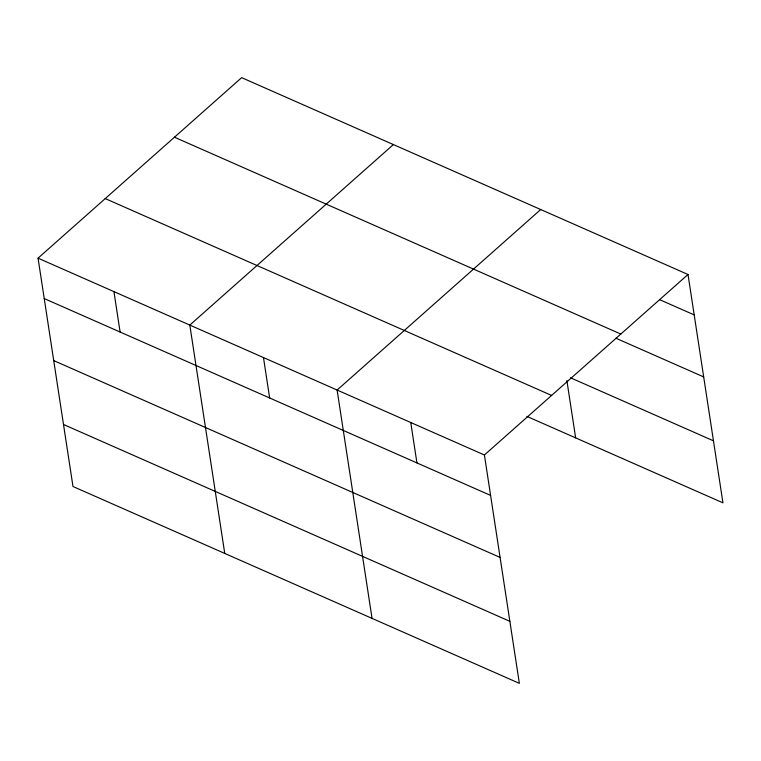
<?xml version="1.0" encoding="UTF-8"?>
<svg xmlns="http://www.w3.org/2000/svg" width="761" height="761" viewBox="0 0 761 761"><rect width="100%" height="100%" fill="white"/><g stroke="black" fill="none" stroke-linecap="round" stroke-linejoin="round"><path stroke-width="1.14" d="M688.011 274.493L484.415 454.992L519.354 683.349L72.989 486.507L38.05 258.16L241.646 77.651L688.011 274.493L722.95 502.84L526.907 416.391M393.408 144.571L189.812 325.08L224.752 553.437M540.71 209.532L337.113 390.041L372.053 618.389M659.53 299.615L694.194 314.902M174.459 137.218L620.824 334.06M615.953 338.236L703.678 376.923M570.493 377.779L713.457 440.819M105.237 198.592L551.601 395.425M38.05 258.16L484.415 454.992M44.233 298.569L490.598 495.411M53.727 360.59L500.091 557.423M63.505 424.486L509.86 621.328M566.878 380.548L575.649 437.889M410.759 422.517L416.942 462.926M263.468 357.565L269.651 397.974M113.931 291.625L120.114 332.034"/></g></svg>
